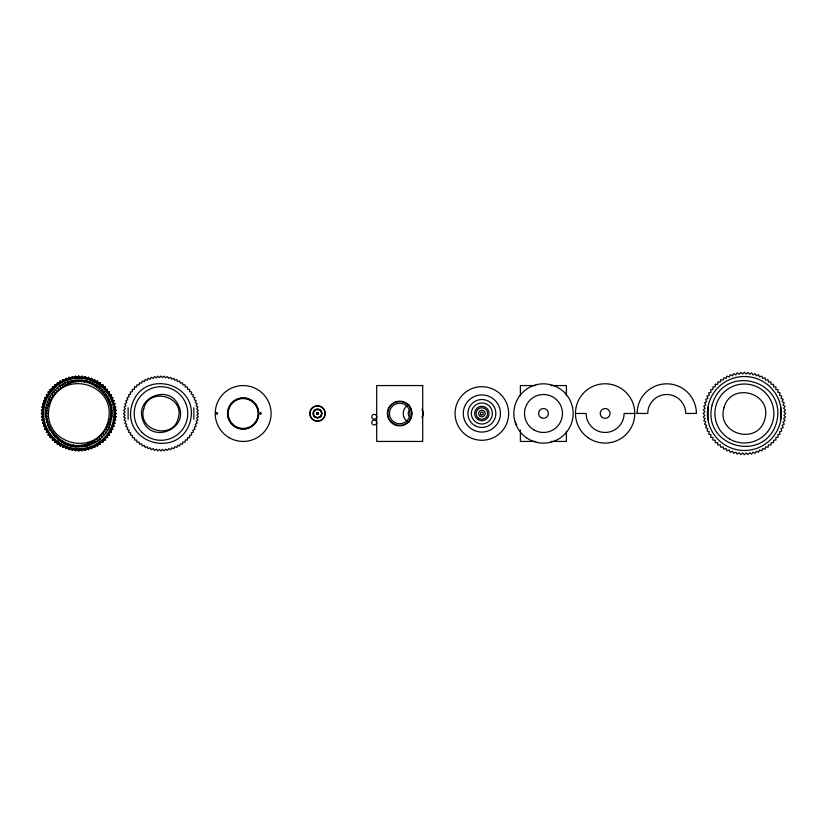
<?xml version="1.0" encoding="UTF-8"?>
<svg xmlns="http://www.w3.org/2000/svg" width="827" height="827" viewBox="0 0 827 827"><rect width="100%" height="100%" fill="white"/><g stroke="black" fill="none" stroke-linecap="round" stroke-linejoin="round"><path stroke-width="1.24" d="M47.18 416.27L45.588 416.405L48.586 427.6L55.223 437.09L56.36 435.943C26.505 407.266 72.611 361.234 101.276 391.057C131.131 419.734 85.036 465.766 56.36 435.943M317.744 412.632C318.653 416.725 314.963 412.549 317.744 412.632C319.139 413.014 318.033 415.092 316.937 414.193C321.972 411.009 312.813 413.665 318.209 414.079M52.328 387.005L52.318 389.217C20.479 423.982 73.469 472.537 105.329 437.783C137.158 403.018 84.178 354.463 52.318 389.217L50.116 389.414L50.302 391.616L48.131 392.008L48.504 394.179L46.374 394.768L46.932 396.898L44.865 397.663L45.609 399.741L43.614 400.682L44.534 402.687L42.632 403.803L43.717 405.716L41.919 406.998L43.18 408.807L41.495 410.233L42.901 411.929L41.35 413.5L42.901 415.071L41.495 416.767L43.18 418.193L41.919 420.002L43.717 421.284L42.632 423.197L44.534 424.313L43.614 426.318L45.609 427.259L44.865 429.337L46.932 430.102L46.374 432.232L48.504 432.821L48.131 434.992L50.302 435.384L50.116 437.586L52.318 437.783L52.328 439.995L54.53 440.005L54.737 442.207L56.939 442.021L57.332 444.192L59.503 443.82L60.082 445.949L62.221 445.391L62.986 447.459L65.064 446.714L66.005 448.71L68.01 447.789L69.127 449.692L71.039 448.596L72.311 450.405L74.13 449.144L75.557 450.829L77.252 449.412L78.823 450.973L80.384 449.412L82.09 450.829L83.517 449.144L85.326 450.405L86.597 448.596L88.52 449.692L89.626 447.789L91.632 448.71L92.572 446.714L94.65 447.459L95.415 445.391L97.555 445.949L98.134 443.82L100.315 444.192L100.708 442.021L102.91 442.207L103.106 440.005L105.318 439.995L105.329 437.783L107.52 437.586L107.345 435.384L109.515 434.992L109.143 432.821L111.273 432.232L110.704 430.102L112.782 429.337L112.038 427.259L114.033 426.318L113.103 424.313L115.015 423.197L113.919 421.284L115.718 420.002L114.457 418.193L116.142 416.767L114.736 415.071L116.287 413.5L114.736 411.929L116.142 410.233L114.457 408.807L115.718 406.998L113.919 405.716L115.015 403.803L113.103 402.687L114.033 400.682L112.038 399.741L112.782 397.663L110.704 396.898L111.273 394.768L109.143 394.179L109.515 392.008L107.345 391.616L107.52 389.414L105.329 389.217L105.318 387.005L103.106 386.995L102.91 384.793L100.708 384.979L100.315 382.808L98.134 383.18L97.555 381.051L95.415 381.609L94.65 379.541L92.572 380.286L91.632 378.29L89.626 379.211L88.52 377.308L86.597 378.404L85.326 376.595L83.517 377.856L82.09 376.171L80.384 377.588L78.823 376.027L77.252 377.588L75.557 376.171L74.13 377.856L72.311 376.595L71.039 378.404L69.127 377.308L68.01 379.211L66.005 378.29L65.064 380.286L62.986 379.541L62.221 381.609L60.082 381.051L59.503 383.18L57.332 382.808L56.939 384.979L54.737 384.793L54.53 386.995L52.328 387.005L52.845 387.532L53.424 387.005M45.961 419.289L47.542 419.01M46.591 422.132L48.142 421.718M316.751 413.386C319.925 412.611 316.865 415.319 316.751 413.283C319.212 411.526 318.013 416.053 316.669 413.665M47.47 424.913L48.979 424.354M110.456 416.27L112.058 416.405L109.061 427.6L106.145 432.635L100.263 439.065L95.498 442.404L87.455 445.743L75.908 446.756L76.053 445.122M48.586 427.6L50.033 426.918M99.23 437.814L100.263 439.065L97.958 440.832L87.455 445.722L81.728 446.735L75.908 446.714L73.024 446.373L73.303 444.761M49.93 430.185L51.315 429.368M42.198 411.081L42.332 409.52M45.588 416.405C43.934 400.744 54.913 385.072 70.181 381.257M112.058 416.405C113.702 400.744 102.724 385.072 87.455 381.257M115.449 415.919L115.408 416.705L116.142 416.767M115.511 414.275L115.511 412.725M313.402 413.5C313.154 408.435 321.424 408.073 321.61 413.138M51.491 432.635L52.804 431.704M75.908 446.735L70.181 445.743L70.605 444.161M53.259 434.95L54.489 433.906M70.181 445.743L67.411 444.833L73.024 446.353M55.223 437.09L64.723 443.748L67.411 444.864L67.959 443.324M67.411 444.854L64.723 443.717L65.395 442.269M58.407 437.814C55.481 438.879 60.371 442.61 60.609 439.499M59.689 440.812L64.723 443.717M81.584 381.878L81.728 380.244L73.024 380.627L64.723 383.252L59.689 386.168M75.557 450.829L75.619 450.095L74.844 449.991M82.09 376.171L82.018 376.905L82.793 377.009M42.549 407.897L42.818 406.357M114.819 420.643L115.098 419.103M376.605 417.428L376.605 416.146A2.46 2.46 0 0 0 372.812 414.772A2.46 2.46 0 0 0 372.812 418.803A2.46 2.46 0 0 0 376.605 417.428L376.688 417.428M376.605 423.176L376.605 421.904A2.46 2.46 0 0 0 372.812 420.519A2.46 2.46 0 0 0 372.812 424.561A2.46 2.46 0 0 0 376.605 423.176L376.688 423.176M723.863 408.011C716.461 434.588 758.07 445.732 764.934 419C772.346 392.411 730.737 381.268 723.863 408L724.214 407.163M84.333 382.239L84.612 380.627L75.908 380.265L67.411 382.146L67.959 383.676M72.311 450.405L72.445 449.671L71.68 449.506M85.956 377.494L85.202 377.329L85.326 376.595M43.169 404.754L43.573 403.245M114.064 423.755L114.467 422.246M321.558 414.213C321.062 418.431 314.415 418.72 313.547 414.565M87.042 382.839L87.455 381.257L81.728 380.244M69.127 449.692L69.313 448.978L68.569 448.741M89.068 378.259L88.324 378.022L88.52 377.308M44.069 401.684L44.606 400.216M113.041 426.784L113.568 425.316M89.678 383.676L90.236 382.136L84.612 380.627M66.005 448.71L66.253 448.017L65.54 447.717M92.107 379.283L91.383 378.983L91.632 378.29M318.364 413.81L317.744 414.234M45.237 398.697L45.888 397.28M111.748 429.72L112.41 428.303M92.242 384.731L92.924 383.252L90.236 382.136M62.986 447.459L63.297 446.787L62.604 446.425M94.34 380.213L94.65 379.541M318.209 412.921C316.782 411.825 315.821 414.689 318.416 413.5M316.638 413.262C319.532 413.603 317.186 411.712 317.289 414.327M110.208 432.521L110.994 431.177M318.095 414.193L318.147 412.9M62.139 442.404L62.945 440.987M94.702 386.013L95.498 384.596L97.958 386.168M60.082 445.949L60.454 445.308L61.146 445.67M97.844 382.115L97.183 381.692L97.555 381.051M47.428 394.479L47.015 395.13L46.374 394.768M108.43 435.188L109.329 433.906M317.134 414.317L317.289 412.673M97.038 387.501L97.958 386.168L100.263 387.935L99.23 389.186M57.332 444.192L57.756 443.592L57.135 443.117M100.512 383.883L99.891 383.408L100.315 382.808M316.896 414.1L317.082 412.766M49.206 391.812L48.731 392.432L48.131 392.008M50.209 390.509L51.212 389.31M56.36 391.057L55.223 389.91L53.259 392.06L51.491 394.365L52.804 395.296M106.425 437.69L107.427 436.491M54.737 442.207L55.213 441.639L54.634 441.111M102.91 384.793L102.434 385.361L103.003 385.889M316.731 413.955L316.751 413.076M104.212 439.995L105.318 438.899M101.276 391.057L102.414 389.91M52.328 439.995L52.845 439.468L53.424 439.995M105.318 388.101L104.791 387.532L105.318 387.005M54.634 385.889L55.213 385.361L54.737 384.793M103.003 441.111L102.434 441.639L102.91 442.207M103.148 393.094L104.378 392.05M50.116 437.586L50.685 437.111L50.209 436.491M107.427 390.509L106.952 389.889L107.52 389.414M57.135 383.883L58.407 382.994M99.23 444.006L100.512 443.117M104.833 395.296L106.145 394.365M48.131 434.992L48.731 434.568L49.206 435.188M109.329 393.094L108.906 392.432L109.515 392.008M318.281 413.717L316.751 413.717M96.49 445.67L97.844 444.885M106.321 397.632L107.717 396.815M46.374 432.232L47.015 431.87L47.428 432.521M110.994 395.823L110.632 395.13L111.273 394.768M61.146 381.33L60.454 381.692L60.082 381.051M62.604 380.575L63.297 380.213L62.986 379.541M107.603 400.082L109.061 399.4M44.865 429.337L45.526 429.027L45.237 428.303M112.41 398.697L112.11 397.973L112.782 397.663M65.54 379.283L66.997 378.745M90.639 448.255L92.107 447.717M108.668 402.646L110.167 402.087M43.614 426.318L44.307 426.06L44.606 426.784M113.568 401.684L113.33 400.94L114.033 400.682M68.569 378.259L70.078 377.856M87.559 449.144L89.068 448.741M109.495 405.282L111.045 404.868M42.632 423.197L43.345 423.01L43.573 423.755M114.467 404.754L114.302 403.989L115.015 403.803M71.68 377.494L73.221 377.226M84.426 449.774L85.956 449.506M110.094 407.99L111.676 407.711M41.919 420.002L42.653 419.878L42.549 419.103M115.098 407.897L114.994 407.122L115.718 406.998M74.844 377.009L76.394 376.874M82.793 449.991L82.018 450.095L82.09 450.829M110.456 410.73L112.058 410.595M41.495 416.767L42.229 416.705L42.198 415.919M116.142 410.233L115.408 410.295L115.449 411.081M79.599 450.198L78.823 450.229L78.823 450.973M317.961 412.766L317.971 414.286M535.731 385.558L520.39 385.558L520.39 395.761M551.061 385.558L566.402 385.558L566.402 395.719M41.35 413.5L42.094 413.5M45.454 413.5L47.056 413.5M110.58 413.5L112.183 413.5M115.553 413.5L116.287 413.5M575.458 413.479L586.136 413.479A18.98 18.98 0 0 0 605.116 432.459A18.98 18.98 0 0 0 624.106 413.479L634.785 413.479M637.09 413.428L647.768 413.479A18.98 18.98 0 0 1 666.748 394.5A18.98 18.98 0 0 1 685.728 413.479L696.417 413.428M535.731 441.442L520.39 441.442L520.39 430.009M551.061 441.442L566.402 441.442L566.402 431.28M79.599 376.802L78.823 376.771L78.823 376.027M75.619 450.095L76.394 450.126M41.495 410.233L42.229 410.295M45.588 410.595L47.18 410.73M84.426 377.226L85.202 377.329M72.445 449.671L73.221 449.774M41.919 406.998L42.653 407.122M114.994 419.878L115.718 420.002M110.094 419.01L111.676 419.289M45.961 407.711L47.542 407.99M87.559 377.856L88.324 378.022M69.313 448.978L70.078 449.144M42.632 403.803L43.345 403.989M114.302 423.01L115.015 423.197M109.495 421.718L111.045 422.132M46.591 404.868L48.142 405.282M90.639 378.745L91.383 378.983M66.253 448.017L66.997 448.255M43.614 400.682L44.307 400.94M113.33 426.06L114.033 426.318M108.668 424.354L110.167 424.913M47.47 402.087L48.979 402.646M44.865 397.663L45.526 397.973M112.11 429.027L112.782 429.337M107.603 426.918C110.684 426.639 107.851 432.076 106.321 429.368M50.033 400.082L48.586 399.4L49.93 396.815L51.315 397.632M96.49 381.33L97.183 381.692M317.434 412.601L317.516 414.358M110.632 431.87L111.273 432.232M99.23 382.994L99.891 383.408M57.756 443.592L58.407 444.006M108.906 434.568L109.515 434.992M104.833 431.704L106.145 432.635M50.116 389.414L50.685 389.889M106.952 437.111L107.52 437.586M103.148 433.906L104.378 434.95M53.259 392.05L54.489 393.094M104.212 387.005L104.791 387.532M104.791 439.468L105.318 439.995M101.276 435.943L102.414 437.09M106.425 389.31L106.952 389.889M50.685 437.111L51.212 437.69M57.373 387.935L58.407 389.186M108.43 391.812L108.906 392.432M57.332 382.808L57.756 383.408M99.891 443.592L100.315 444.192M97.038 439.499L97.958 440.812M59.678 386.168L60.609 387.501M110.208 394.479L110.632 395.13M97.183 445.308L97.555 445.949M94.702 440.987L95.498 442.404M62.139 384.596L62.945 386.013M111.748 397.28L112.11 397.973M45.526 429.027L45.888 429.72M94.34 446.787L94.65 447.459M92.242 442.269L92.924 443.748M64.723 383.252L65.395 384.731M142.337 418.493C149.894 445.96 191.792 428.613 177.712 403.845C167.519 384.1 134.863 398.438 142.657 419.248M113.041 400.216L113.33 400.94M318.343 413.231L318.281 413.924M66.005 378.29L66.253 378.983M91.383 448.017L91.632 448.71M89.678 443.324L90.236 444.864M114.064 403.245L114.302 403.989M44.069 425.316L44.307 426.06M69.127 377.308L69.313 378.022M88.324 448.978L88.52 449.692M87.042 444.161L87.455 445.743M70.181 381.257L70.605 382.839M114.819 406.357L114.994 407.122M42.653 419.878L42.818 420.643M43.169 422.246L43.345 423.01M72.311 376.595L72.445 377.329M85.202 449.671L85.326 450.405M84.333 444.761L84.612 446.373M73.024 380.627L73.303 382.239M42.229 416.705L42.332 417.48M75.557 376.171L75.619 376.905M81.584 445.122L81.728 446.756M75.908 380.244L76.053 381.878M780.585 407.163L780.585 419.837M708.212 407.163L708.212 419.837M193.859 407.752L193.859 419.248M128.123 407.752L128.123 419.248M78.823 380.12L78.823 381.764M78.823 445.236L78.823 446.88M637.09 413.479A29.669 29.669 0 0 1 666.748 383.821A29.669 29.669 0 0 1 696.417 413.479M516.689 424.675A2.46 2.46 0 0 1 515.541 421.904M411.401 418.131A4.931 4.931 0 0 1 411.401 408.869M422.028 409.334A9.862 9.862 0 0 1 422.028 417.666M408.92 422.432A9.862 9.862 0 0 1 408.92 404.568M258.489 414.503A15.362 15.362 0 0 1 256.463 421.181M255.936 422.028A15.362 15.362 0 0 1 254.706 423.631M253.3 425.047A15.362 15.362 0 0 1 251.697 426.277M250.839 426.804A15.362 15.362 0 0 1 248.1 428.055M247.139 428.345A15.362 15.362 0 0 1 244.161 428.831M242.156 428.831A15.362 15.362 0 0 1 239.179 428.345M238.228 428.055A15.362 15.362 0 0 1 235.478 426.804M234.63 426.277A15.362 15.362 0 0 1 233.028 425.047M232.294 424.365A15.362 15.362 0 0 1 230.382 422.028M229.854 421.181A15.362 15.362 0 0 1 228.603 418.431M228.314 417.48A15.362 15.362 0 0 1 228.314 409.52M228.603 408.569A15.362 15.362 0 0 1 229.854 405.819M230.382 404.972A15.362 15.362 0 0 1 232.294 402.635M233.028 401.953A15.362 15.362 0 0 1 234.63 400.723M235.478 400.196A15.362 15.362 0 0 1 238.228 398.945M239.179 398.655A15.362 15.362 0 0 1 242.156 398.169M244.161 398.169A15.362 15.362 0 0 1 247.139 398.655M248.1 398.945A15.362 15.362 0 0 1 250.839 400.196M251.697 400.723A15.362 15.362 0 0 1 253.3 401.953M254.706 403.369A15.362 15.362 0 0 1 255.936 404.972M256.463 405.819A15.362 15.362 0 0 1 258.489 412.497M422.421 409.903A23.011 23.011 0 0 1 422.421 417.097M324.66 411.588A7.391 7.391 0 0 1 324.66 415.412M324.215 416.622A7.391 7.391 0 0 1 323.915 417.201M323.181 418.255A7.391 7.391 0 0 1 322.272 419.165M321.755 419.558A7.391 7.391 0 0 1 320.638 420.199M320.039 420.447A7.391 7.391 0 0 1 314.984 420.447M314.384 420.199A7.391 7.391 0 0 1 311.851 418.255M311.459 417.738A7.391 7.391 0 0 1 310.807 416.622M310.57 416.033A7.391 7.391 0 0 1 310.57 410.967M310.807 410.378A7.391 7.391 0 0 1 311.459 409.262M311.851 408.745A7.391 7.391 0 0 1 314.384 406.801M314.984 406.553A7.391 7.391 0 0 1 320.039 406.553M320.638 406.801A7.391 7.391 0 0 1 321.755 407.442M322.272 407.835A7.391 7.391 0 0 1 323.181 408.745M323.915 409.799A7.391 7.391 0 0 1 324.215 410.378M134.491 387.005L134.481 389.217L132.289 389.414L132.465 391.616L130.294 392.008L130.666 394.179L128.536 394.768L129.105 396.898L127.027 397.663L127.782 399.741L125.776 400.682L126.707 402.687L124.794 403.803L125.89 405.716L124.091 406.998L125.353 408.807L123.668 410.233L125.073 411.929L123.523 413.5L125.073 415.071L123.668 416.767L125.353 418.193L124.091 420.002L125.89 421.284L124.794 423.197L126.707 424.313L125.776 426.318L127.782 427.259L127.027 429.337L129.105 430.102L128.536 432.232L130.666 432.821L130.294 434.992L132.465 435.384L132.289 437.586L134.481 437.783L134.491 439.995L136.703 440.005L136.91 442.207L139.101 442.021L139.494 444.192L141.675 443.82L142.254 445.949L144.394 445.391L145.159 447.459L147.237 446.714L148.178 448.71L150.183 447.789L151.289 449.692L153.212 448.596L154.484 450.405L156.293 449.144L157.719 450.829L159.425 449.412L160.986 450.973L162.557 449.412L164.253 450.829L165.679 449.144L167.499 450.405L168.77 448.596L170.693 449.692L171.799 447.789L173.804 448.71L174.745 446.714L176.823 447.459L177.588 445.391L179.728 445.949L180.307 443.82L182.478 444.192L182.87 442.021L185.072 442.207L185.279 440.005L187.481 439.995L187.491 437.783L189.693 437.586L189.507 435.384L191.688 434.992L191.306 432.821L193.435 432.232L192.877 430.102L194.945 429.337L194.2 427.259L196.195 426.318L195.275 424.313L197.188 423.197L196.092 421.284L197.891 420.002L196.63 418.193L198.315 416.767L196.909 415.071L198.459 413.5L196.909 411.929L198.315 410.233L196.63 408.807L197.891 406.998L196.092 405.716L197.188 403.803L195.275 402.687L196.195 400.682L194.2 399.741L194.945 397.663L192.877 396.898L193.435 394.768L191.306 394.179L191.688 392.008L189.507 391.616L189.693 389.414L187.491 389.217L187.481 387.005L185.279 386.995L185.072 384.793L182.87 384.979L182.478 382.808L180.307 383.18L179.728 381.051L177.588 381.609L176.823 379.541L174.745 380.286L173.804 378.29L171.799 379.211L170.693 377.308L168.77 378.404L167.499 376.595L165.679 377.856L164.253 376.171L162.557 377.588L160.986 376.027L159.425 377.588L157.719 376.171L156.293 377.856L154.484 376.595L153.212 378.404L151.289 377.308L150.183 379.211L148.178 378.29L147.237 380.286L145.159 379.541L144.394 381.609L142.254 381.051L141.675 383.18L139.494 382.808L139.101 384.979L136.91 384.793L136.703 386.995L134.491 387.005M715.231 384.328L715.221 386.767L712.802 386.984L712.998 389.403L710.61 389.837L711.024 392.236L708.677 392.877L709.297 395.223L707.013 396.071L707.84 398.356L705.638 399.389L706.651 401.602L704.552 402.821L705.762 404.93L703.777 406.336L705.162 408.331L703.301 409.903L704.862 411.774L703.146 413.5L704.862 415.226L703.301 417.097L705.162 418.669L703.777 420.664L705.762 422.07L704.552 424.179L706.651 425.398L705.638 427.611L707.84 428.644L707.013 430.929L709.297 431.777L708.677 434.123L711.024 434.764L710.61 437.163L712.998 437.597L712.802 440.016L715.221 440.233L715.231 442.672L717.66 442.683L717.888 445.102L720.307 444.895L720.741 447.293L723.139 446.88L723.77 449.226L726.127 448.606L726.964 450.88L729.259 450.064L730.293 452.266L732.495 451.242L733.725 453.341L735.834 452.142L737.239 454.126L739.235 452.741L740.806 454.592L742.677 453.041L744.403 454.747L746.13 453.041L747.99 454.592L749.562 452.741L751.567 454.126L752.963 452.142L755.072 453.341L756.302 451.242L758.504 452.266L759.548 450.064L761.832 450.88L762.67 448.606L765.027 449.226L765.668 446.88L768.056 447.293L768.49 444.895L770.919 445.102L771.136 442.683L773.565 442.672L773.576 440.233L775.995 440.016L775.798 437.597L778.186 437.163L777.783 434.764L780.119 434.123L779.51 431.777L781.784 430.929L780.967 428.644L783.159 427.611L782.146 425.398L784.244 424.179L783.035 422.07L785.019 420.664L783.634 418.669L785.495 417.097L783.934 415.226L785.65 413.5L783.934 411.774L785.495 409.903L783.634 408.331L785.019 406.336L783.035 404.93L784.244 402.821L782.146 401.602L783.159 399.389L780.967 398.356L781.784 396.071L779.51 395.223L780.119 392.877L777.783 392.236L778.186 389.837L775.798 389.403L775.995 386.984L773.576 386.767L773.565 384.328L771.136 384.317L770.919 381.898L768.49 382.105L768.056 379.707L765.668 380.12L765.027 377.774L762.67 378.394L761.832 376.12L759.548 376.936L758.504 374.734L756.302 375.758L755.072 373.659L752.963 374.858L751.567 372.874L749.562 374.259L747.99 372.408L746.13 373.959L744.403 372.253L742.677 373.959L740.806 372.408L739.235 374.259L737.239 372.874L735.834 374.858L733.725 373.659L732.495 375.758L730.293 374.734L729.259 376.936L726.964 376.12L726.127 378.394L723.77 377.774L723.139 380.12L720.741 379.707L720.307 382.105L717.888 381.898L717.66 384.317L715.231 384.328M49.527 405.654C39.737 444.027 97.41 459.481 108.11 421.346C117.91 382.973 60.237 367.519 49.527 405.654M131.7 405.654C121.9 444.027 179.573 459.481 190.282 421.346C200.072 382.973 142.399 367.519 131.7 405.654M143.722 408.879C136.941 430.826 173.153 440.522 178.25 418.121C185.031 396.174 148.829 386.478 143.722 408.879M712.161 404.858C701.368 447.107 764.861 464.123 776.646 422.142C787.428 379.893 723.935 362.877 712.161 404.858M216.87 412.683L216.043 413.5L216.87 414.317L217.687 413.5L216.87 412.683M260.577 412.683L259.761 413.5L260.577 414.317L261.404 413.5L260.577 412.683M422.7 385.558L376.688 385.558L376.688 441.442L422.7 441.442L422.7 385.558M729.652 439.044A29.493 29.493 0 0 0 773.886 413.5A29.493 29.493 0 0 0 729.652 387.956A29.493 29.493 0 0 0 729.652 439.044M725.91 445.526A36.977 36.977 0 0 0 781.381 413.5A36.977 36.977 0 0 0 725.91 381.474A36.977 36.977 0 0 0 725.91 445.526M588.111 437.731A29.669 29.669 0 0 0 634.671 416.012A29.669 29.669 0 0 0 592.587 386.54A29.669 29.669 0 0 0 588.111 437.731M602.335 417.501A4.931 4.931 0 0 0 610.037 413.81A4.931 4.931 0 0 0 602.997 408.983A4.931 4.931 0 0 0 602.335 417.501M526.479 437.783A29.669 29.669 0 0 0 573.039 416.064A29.669 29.669 0 0 0 530.955 386.602A29.669 29.669 0 0 0 526.479 437.783M534.004 429.926A18.98 18.98 0 0 0 562.474 413.479A18.98 18.98 0 0 0 534.004 397.043A18.98 18.98 0 0 0 534.004 429.926M540.703 417.49A4.931 4.931 0 0 0 548.404 413.81A4.931 4.931 0 0 0 541.365 408.983A4.931 4.931 0 0 0 540.703 417.49M474.884 425.595A13.966 13.966 0 0 0 495.838 413.49A13.966 13.966 0 0 0 474.884 401.395A13.966 13.966 0 0 0 474.884 425.595M472.579 429.564A18.566 18.566 0 0 0 500.438 413.479A18.566 18.566 0 0 0 472.579 397.405A18.566 18.566 0 0 0 472.579 429.564M468.475 436.687A26.784 26.784 0 0 0 508.657 413.479A26.784 26.784 0 0 0 468.475 390.282A26.784 26.784 0 0 0 468.475 436.687M478.988 418.483A5.748 5.748 0 0 0 487.62 413.5A5.748 5.748 0 0 0 478.988 408.517A5.748 5.748 0 0 0 478.988 418.483M477.717 419.423A7.226 7.226 0 0 0 489.067 414.131A7.226 7.226 0 0 0 478.812 406.946A7.226 7.226 0 0 0 477.717 419.423M476.61 422.607A10.513 10.513 0 0 0 492.385 413.49A10.513 10.513 0 0 0 476.61 404.382A10.513 10.513 0 0 0 476.61 422.607M480.218 416.343A3.287 3.287 0 0 0 485.149 413.5A3.287 3.287 0 0 0 480.218 410.657A3.287 3.287 0 0 0 480.218 416.343M481.128 414.782A1.478 1.478 0 0 0 483.34 413.5A1.478 1.478 0 0 0 481.128 412.218A1.478 1.478 0 0 0 481.128 414.782M235.344 427.042A15.641 15.641 0 0 0 258.799 413.5A15.641 15.641 0 0 0 235.344 399.958A15.641 15.641 0 0 0 235.344 427.042M235.685 426.453A14.958 14.958 0 0 0 258.117 413.5A14.958 14.958 0 0 0 235.685 400.547A14.958 14.958 0 0 0 235.685 426.453M229.193 437.7A27.942 27.942 0 0 0 271.101 413.5A27.942 27.942 0 0 0 229.193 389.3A27.942 27.942 0 0 0 229.193 437.7M142.048 432.438A26.784 26.784 0 0 0 186.861 420.436A26.784 26.784 0 0 0 154.06 387.625A26.784 26.784 0 0 0 142.048 432.438M58.2 442.952A35.954 35.954 0 0 0 114.643 416.632A35.954 35.954 0 0 0 63.627 380.916A35.954 35.954 0 0 0 58.2 442.952M61.239 443.954A35.168 35.168 0 0 0 113.992 413.5A35.168 35.168 0 0 0 61.239 383.046A35.168 35.168 0 0 0 61.239 443.954M393.528 424.179A12.322 12.322 0 0 0 412.022 413.5A12.322 12.322 0 0 0 393.528 402.821A12.322 12.322 0 0 0 393.528 424.179M393.735 423.817A11.919 11.919 0 0 0 411.608 413.5A11.919 11.919 0 0 0 393.735 403.183A11.919 11.919 0 0 0 393.735 423.817M394.562 422.39A10.275 10.275 0 0 0 409.965 413.5A10.275 10.275 0 0 0 394.562 404.61A10.275 10.275 0 0 0 394.562 422.39M313.609 420.261A7.805 7.805 0 0 0 325.321 413.5A7.805 7.805 0 0 0 313.609 406.739A7.805 7.805 0 0 0 313.609 420.261M315.459 417.056A4.104 4.104 0 0 0 321.62 413.5A4.104 4.104 0 0 0 315.459 409.944A4.104 4.104 0 0 0 315.459 417.056M314.922 417.201A4.517 4.517 0 0 0 322.013 413.893A4.517 4.517 0 0 0 315.604 409.406A4.517 4.517 0 0 0 314.922 417.201"/></g></svg>
